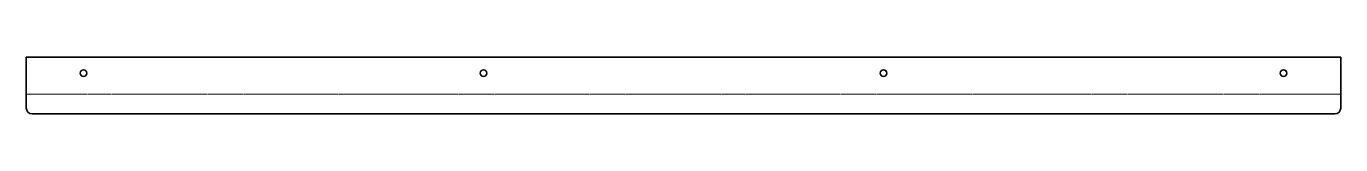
# Model space of a CAD drawing. Header units: inches. Extents: x 0 to 1150, y 0 to 50.
import ezdxf

# ---------------------------------------------------------------- set-up
doc = ezdxf.new("R2010")
doc.units = ezdxf.units.IN
doc.header["$MEASUREMENT"] = 0
doc.linetypes.add('Chain', pattern=[13.68, 9.12, -1.14, 2.28, -1.14])
doc.layers.add('SIMUMAK Bend Centerline (ISO)', color=7, linetype='Chain', lineweight=9)
doc.layers.add('SIMUMAK Visible (ISO)', color=7, linetype='Continuous', lineweight=35)

# ---------------------------------------------------------------- blocks, each defined once
blk = doc.blocks.new('3DOF250-04-CFL02_Sheet_3DOF250-04-CFL02 (desplegada)')
at = {"layer": 'SIMUMAK Bend Centerline (ISO)', "ltscale": 0.263158}
blk.add_line((-575, -7.5), (575, -7.5), dxfattribs=at)
at = {"layer": 'SIMUMAK Visible (ISO)'}
for p, q in [((-575, 24.8), (575, 24.8)), ((-575, -19.8), (-575, 24.8)), ((575, 24.8), (575, -19.8)), ((570, -24.8), (-570, -24.8))]:
    blk.add_line(p, q, dxfattribs=at)
for centre in [(-525, 10.8), (-175, 10.8), (175, 10.8), (525, 10.8)]:
    blk.add_circle(centre, 2.9, dxfattribs=at)
at = {"layer": 'SIMUMAK Visible (ISO)', "extrusion": (0, 0, -1)}
for centre, start, end in [((570, -19.8), 270, 0), ((-570, -19.8), 180, 270)]:
    blk.add_arc(centre, 5, start, end, dxfattribs=at)

msp = doc.modelspace()

# ---------------------------------------------------------------- block references
msp.add_blockref('3DOF250-04-CFL02_Sheet_3DOF250-04-CFL02 (desplegada)', (575, 24.8))

doc.saveas('drawing.dxf')
